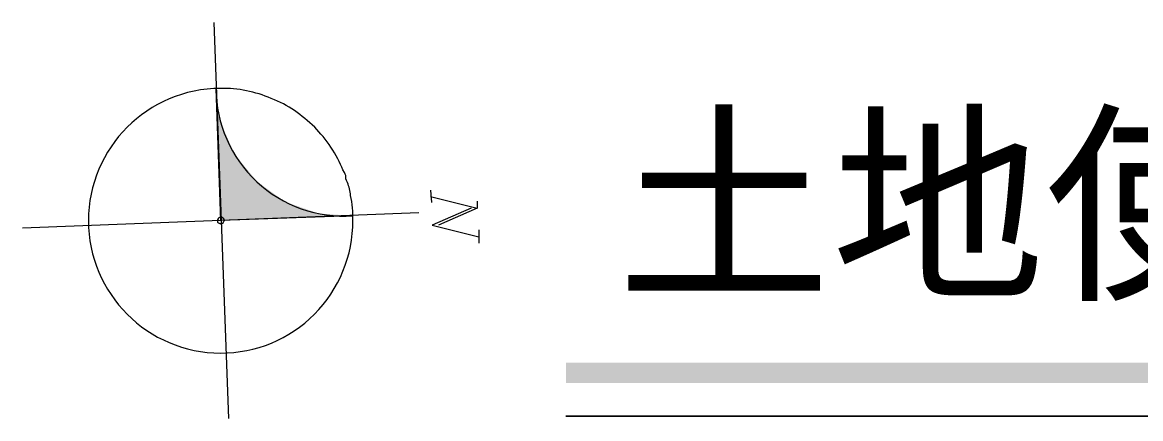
# Model space of a CAD drawing. Header units: millimetres. Extents: x -15161 to 10473752, y -72817 to 33960.
# Drawn here: x -864 to -255, y -32587 to -32371 of the extents above; entities that cross this region are included whole.
import ezdxf

# ---------------------------------------------------------------- set-up
doc = ezdxf.new("R2010")
doc.units = ezdxf.units.MM
for name, color, linetype in [('PDF_單色填滿', 7, 'Continuous'), ('PDF_幾何圖形', 7, 'Continuous'), ('PDF_文字', 7, 'Continuous')]:
    doc.layers.add(name, color=color, linetype=linetype)
doc.styles.add('PDF PMingLiU', font='PMingLiU.ttf')

# ---------------------------------------------------------------- blocks, each defined once
blk = doc.blocks.new('建築底圖1140116')
at = {"layer": 'PDF_單色填滿', "lineweight": 9}
for points in [[(-756.02, -26618.13), (-758.56, -26550.81), (-756.02, -26564.78)], [(-756.02, -26564.78), (-756.02, -26618.13), (-748.4, -26582.14)], [(-748.4, -26582.14), (-756.02, -26618.13), (-736.12, -26596.96)], [(-736.12, -26596.96), (-756.02, -26618.13), (-720.88, -26607.97)], [(-720.88, -26607.97), (-756.02, -26618.13), (-702.67, -26614.32)], [(-702.67, -26614.32), (-756.02, -26618.13), (-684.05, -26615.59)]]:
    blk.add_solid(points, dxfattribs=at)
at = {"layer": 'PDF_單色填滿', "lineweight": 20}
blk.add_solid([(-568.03, -26706.62), (-568.03, -26695.62), (809.3, -26706.62), (809.3, -26695.62)], dxfattribs=at)
blk.add_solid([(-568.03, -26706.62), (-568.03, -26695.62), (809.3, -26706.62), (809.3, -26695.62)], dxfattribs=at)
at = {"layer": 'PDF_幾何圖形', "lineweight": 9}
for points in [[(-759.83, -26510.17), (-751.79, -26726.1)], [(-641.7, -26601.62), (-641.28, -26608.4)], [(-641.7, -26605.01), (-616.3, -26611.36)], [(-619.69, -26611.36), (-640.86, -26620.67), (-615.45, -26627.02)], [(-616.3, -26607.55), (-616.3, -26611.36), (-637.47, -26620.67)], [(-648.06, -26613.9), (-863.99, -26622.37)], [(-615.45, -26623.21), (-615.45, -26630.41)]]:
    blk.add_lwpolyline(points, dxfattribs=at)
blk.add_lwpolyline([(-728.5, -26551.66, 0.108587), (-756.02, -26546.16, 0.998304), (-756.01, -26690.37, 0.416105), (-684.05, -26618.13)], format="xyb", dxfattribs=at)
blk.add_lwpolyline([(-684.05, -26615.59), (-756.02, -26618.13), (-758.56, -26546.16, 0.433113)], format="xyb", close=True, dxfattribs=at)
blk.add_lwpolyline([(-756.02, -26616.44), (-756.87, -26616.44), (-757.29, -26616.86), (-757.72, -26617.71), (-757.72, -26618.98), (-757.29, -26619.4), (-756.45, -26619.83), (-755.18, -26619.83), (-754.75, -26619.4), (-754.33, -26618.56), (-753.91, -26618.13), (-754.33, -26617.29), (-755.18, -26616.44)], close=True, dxfattribs=at)
at = {"layer": 'PDF_幾何圖形', "lineweight": 13}
blk.add_lwpolyline([(809.3, -26724.83), (-568.03, -26724.83)], close=True, dxfattribs=at)
at = {"layer": 'PDF_幾何圖形', "lineweight": 9}
blk.add_arc((-688.74, -26545.93), 69.82, 180.1853, 273.85762, dxfattribs=at)
for points in [[(-704.79, -26567.33), (-711.98, -26560.62), (-719.12, -26555.08), (-728.5, -26551.66)], [(-689.55, -26590.61), (-692.17, -26582.65), (-698.92, -26573.36), (-704.79, -26567.33)], [(-687.01, -26597.39), (-688.89, -26594.11), (-686.6, -26594.65), (-689.55, -26590.61)], [(-685.32, -26604.58), (-685.46, -26602.14), (-686.14, -26599.75), (-687.01, -26597.39)], [(-684.05, -26618.13), (-683.9, -26613.79), (-684.28, -26608.73), (-685.32, -26604.58)]]:
    blk.add_open_spline(points, degree=3, dxfattribs=at)
at = {"layer": 'PDF_文字', "insert": (-540.09, -26614.56), "char_height": 85.3421, "attachment_point": 4, "style": 'PDF PMingLiU'}
blk.add_mtext('土地使用管制規定綠化圖', dxfattribs=at)

msp = doc.modelspace()

# ---------------------------------------------------------------- block references
at = {"color": 2}
msp.add_blockref('建築底圖1140116', (0, -5860.4722), dxfattribs=at)

doc.saveas('drawing.dxf')
